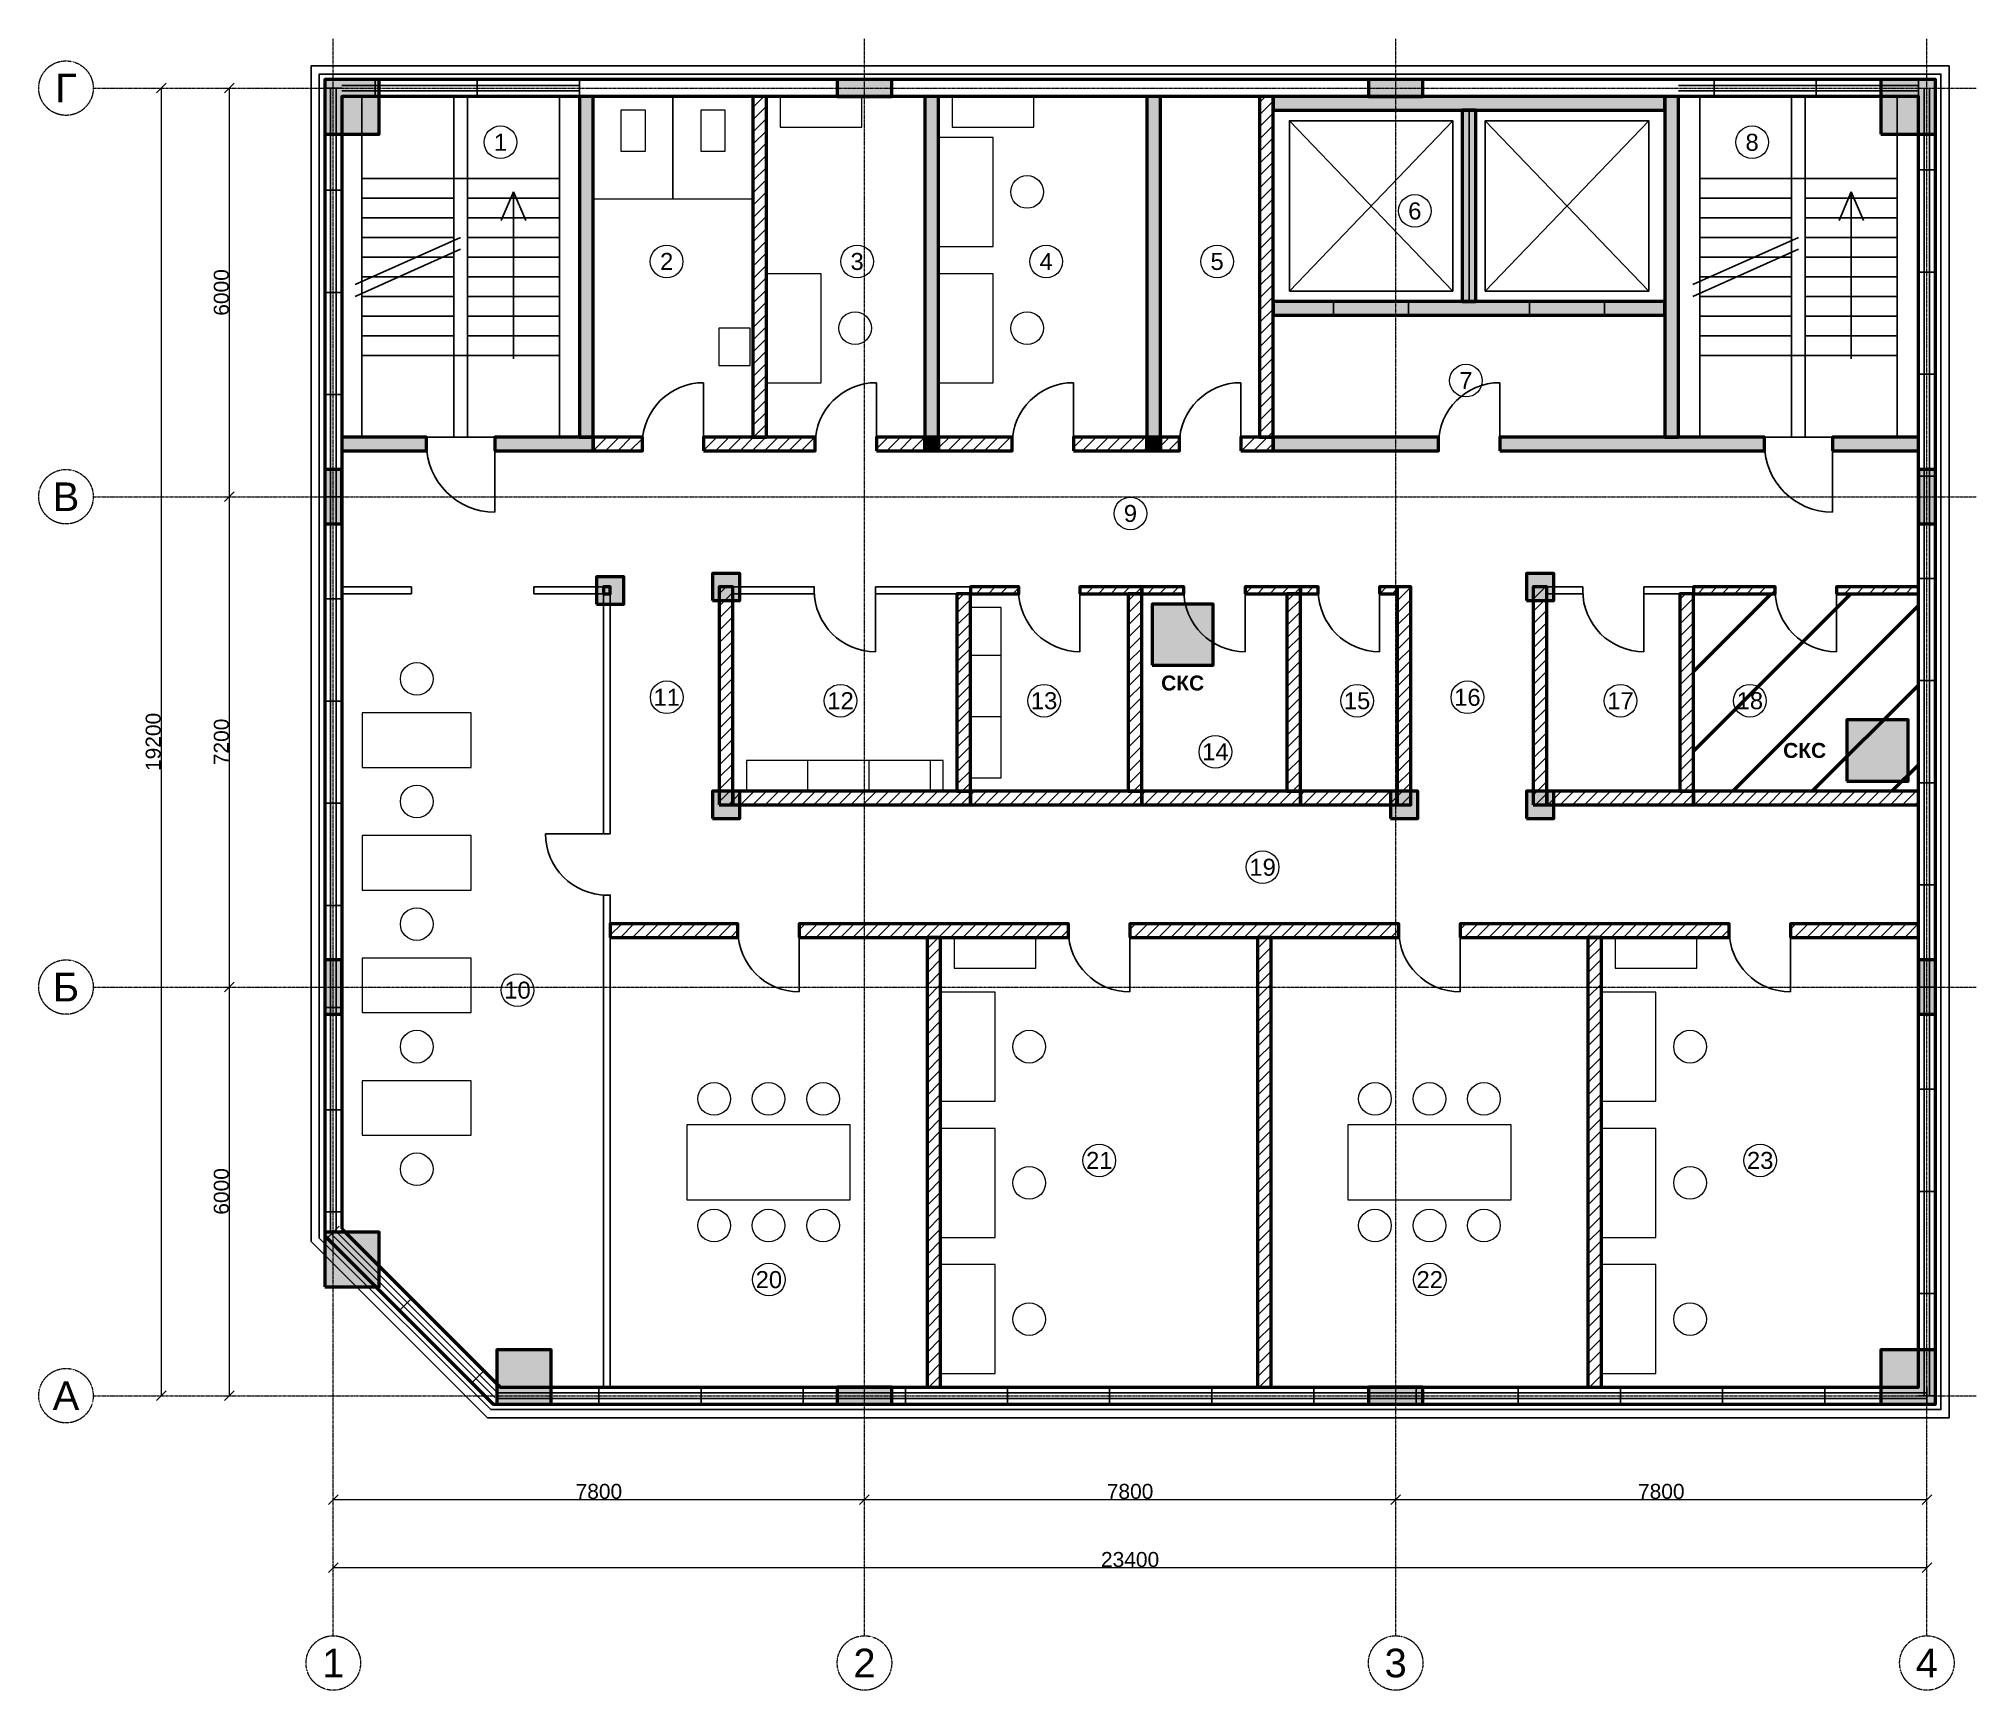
# Model space of a CAD drawing. Header units: millimetres. Extents: x -4325 to 24125, y -4325 to 19925.
import ezdxf
from ezdxf.enums import TextEntityAlignment as Align

# ---------------------------------------------------------------- set-up
doc = ezdxf.new("R2010")
doc.units = ezdxf.units.MM
doc.linetypes.add('CENTER2', pattern=[2.541, 1.587, -0.318, 0.318, -0.318])
for name, color, linetype, lineweight in [('A-ANNO-ROOM', 7, 'CONTINUOUS', 18), ('A-DIMS', 8, 'CONTINUOUS', 13), ('A-DOOR', 3, 'CONTINUOUS', 25), ('A-ELEV', 7, 'CONTINUOUS', 25), ('A-FACADE-PANEL', 8, 'CONTINUOUS', 25), ('A-FURN', 8, 'CONTINUOUS', 18), ('A-GLAZ-RIBBON', 5, 'CONTINUOUS', 25), ('A-GRID', 8, 'CENTER2', 13), ('A-HATCH', 9, 'CONTINUOUS', 9), ('A-OUTLINE', 7, 'CONTINUOUS', 50), ('A-SANI', 8, 'CONTINUOUS', 18), ('A-STAIR', 7, 'CONTINUOUS', 25), ('A-WALL-BLOCK', 9, 'CONTINUOUS', 50), ('A-WALL-GLASS', 4, 'CONTINUOUS', 25), ('A-WALL-RC', 7, 'CONTINUOUS', 50), ('E-SCS-RISER', 1, 'CONTINUOUS', 50), ('E-SERVER-ROOM', 1, 'CONTINUOUS', 50)]:
    doc.layers.add(name, color=color, linetype=linetype, lineweight=lineweight)
doc.styles.add('Arial-Bold', font='arialbd.ttf')
doc.styles.get("Standard").update_dxf_attribs({"font": 'arial.ttf'})

msp = doc.modelspace()

# ---------------------------------------------------------------- hatches: boundary and pattern name
at = {"layer": 'A-HATCH'}
h = msp.add_hatch(dxfattribs=at)
h.set_pattern_fill('ANSI31', scale=40)
h.paths.add_polyline_path([(6162, 14075), (6362, 14075), (6362, 19075), (6362, 19075), (6162, 19075), (6162, 19075)])
h = msp.add_hatch(dxfattribs=at)
h.set_pattern_fill('ANSI31', scale=40)
h.paths.add_polyline_path([(13601, 14075), (13801, 14075), (13801, 19075), (13801, 19075), (13601, 19075), (13601, 19075)])
h = msp.add_hatch(dxfattribs=at)
h.set_pattern_fill('ANSI31', scale=40)
h.paths.add_polyline_path([(3815, 13875), (4538, 13875), (4538, 14075), (3815, 14075)])
h = msp.add_hatch(dxfattribs=at)
h.set_pattern_fill('ANSI31', scale=40)
h.paths.add_polyline_path([(5438, 13875), (7075, 13875), (7075, 14075), (5438, 14075)])
h = msp.add_hatch(dxfattribs=at)
h.set_pattern_fill('ANSI31', scale=40)
h.paths.add_polyline_path([(7975, 13875), (8688, 13875), (8688, 14075), (7975, 14075)])
h = msp.add_hatch(dxfattribs=at)
h.set_pattern_fill('ANSI31', scale=40)
h.paths.add_polyline_path([(8888, 13875), (9968, 13875), (9968, 14075), (8888, 14075)])
h = msp.add_hatch(dxfattribs=at)
h.set_pattern_fill('ANSI31', scale=40)
h.paths.add_polyline_path([(10868, 13875), (11948, 13875), (11948, 14075), (10868, 14075)])
h = msp.add_hatch(dxfattribs=at)
h.set_pattern_fill('ANSI31', scale=40)
h.paths.add_polyline_path([(12148, 13875), (12424, 13875), (12424, 14075), (12148, 14075)])
h = msp.add_hatch(dxfattribs=at)
h.set_pattern_fill('ANSI31', scale=40)
h.paths.add_polyline_path([(13324, 13875), (13801, 13875), (13801, 14075), (13324, 14075)])
h = msp.add_hatch(dxfattribs=at)
h.set_pattern_fill('ANSI31', scale=40)
h.paths.add_polyline_path([(3966, 11775), (4066, 11775), (4066, 11875), (3966, 11875)])
h = msp.add_hatch(dxfattribs=at)
h.set_pattern_fill('ANSI31', scale=40)
h.paths.add_polyline_path([(5668, 8675), (5868, 8675), (5868, 11875), (5668, 11875)])
h = msp.add_hatch(dxfattribs=at)
h.set_pattern_fill('ANSI31', scale=40)
h.paths.add_polyline_path([(9157, 8875), (9357, 8875), (9357, 11775), (9157, 11775)])
h = msp.add_hatch(dxfattribs=at)
h.set_pattern_fill('ANSI31', scale=40)
h.paths.add_polyline_path([(9357, 11775), (10064, 11775), (10064, 11875), (9357, 11875)])
h = msp.add_hatch(dxfattribs=at)
h.set_pattern_fill('ANSI31', scale=40)
h.paths.add_polyline_path([(10964, 11775), (11872, 11775), (11872, 11875), (10964, 11875)])
h = msp.add_hatch(dxfattribs=at)
h.set_pattern_fill('ANSI31', scale=40)
h.paths.add_polyline_path([(11672, 8875), (11872, 8875), (11872, 11775), (11672, 11775)])
h = msp.add_hatch(dxfattribs=at)
h.set_pattern_fill('ANSI31', scale=40)
h.paths.add_polyline_path([(11872, 11775), (12488, 11775), (12488, 11875), (11872, 11875)])
h = msp.add_hatch(dxfattribs=at)
h.set_pattern_fill('ANSI31', scale=40)
h.paths.add_polyline_path([(13388, 11775), (14203, 11775), (14203, 11875), (13388, 11875)])
h = msp.add_hatch(dxfattribs=at)
h.set_pattern_fill('ANSI31', scale=40)
h.paths.add_polyline_path([(14003, 8875), (14203, 8875), (14203, 11775), (14003, 11775)])
h = msp.add_hatch(dxfattribs=at)
h.set_pattern_fill('ANSI31', scale=40)
h.paths.add_polyline_path([(14203, 11775), (14463, 11775), (14463, 11875), (14203, 11875)])
h = msp.add_hatch(dxfattribs=at)
h.set_pattern_fill('ANSI31', scale=40)
h.paths.add_polyline_path([(15363, 11775), (15623, 11775), (15623, 11875), (15363, 11875)])
h = msp.add_hatch(dxfattribs=at)
h.set_pattern_fill('ANSI31', scale=40)
h.paths.add_polyline_path([(15623, 8675), (15823, 8675), (15823, 11875), (15623, 11875)])
h = msp.add_hatch(dxfattribs=at)
h.set_pattern_fill('ANSI31', scale=40)
h.paths.add_polyline_path([(17621, 8675), (17821, 8675), (17821, 11875), (17621, 11875)])
h = msp.add_hatch(dxfattribs=at)
h.set_pattern_fill('ANSI31', scale=40)
h.paths.add_polyline_path([(19771, 8875), (19971, 8875), (19971, 11775), (19771, 11775)])
h = msp.add_hatch(dxfattribs=at)
h.set_pattern_fill('ANSI31', scale=40)
h.paths.add_polyline_path([(19971, 11775), (21173, 11775), (21173, 11875), (19971, 11875)])
h = msp.add_hatch(dxfattribs=at)
h.set_pattern_fill('ANSI31', scale=40)
h.paths.add_polyline_path([(22073, 11775), (23275, 11775), (23275, 11775), (23275, 11875), (23275, 11875), (22073, 11875)])
h = msp.add_hatch(dxfattribs=at)
h.set_pattern_fill('ANSI31', scale=40)
h.paths.add_polyline_path([(5868, 8675), (9357, 8675), (9357, 8875), (5868, 8875)])
h = msp.add_hatch(dxfattribs=at)
h.set_pattern_fill('ANSI31', scale=40)
h.paths.add_polyline_path([(9357, 8675), (11872, 8675), (11872, 8875), (9357, 8875)])
h = msp.add_hatch(dxfattribs=at)
h.set_pattern_fill('ANSI31', scale=40)
h.paths.add_polyline_path([(11872, 8675), (14203, 8675), (14203, 8875), (11872, 8875)])
h = msp.add_hatch(dxfattribs=at)
h.set_pattern_fill('ANSI31', scale=40)
h.paths.add_polyline_path([(14203, 8675), (15623, 8675), (15623, 8875), (14203, 8875)])
h = msp.add_hatch(dxfattribs=at)
h.set_pattern_fill('ANSI31', scale=40)
h.paths.add_polyline_path([(17821, 8675), (19971, 8675), (19971, 8875), (17821, 8875)])
h = msp.add_hatch(dxfattribs=at)
h.set_pattern_fill('ANSI31', scale=40)
h.paths.add_polyline_path([(19971, 8675), (23275, 8675), (23275, 8675), (23275, 8875), (23275, 8875), (19971, 8875)])
h = msp.add_hatch(dxfattribs=at)
h.set_pattern_fill('ANSI31', scale=40)
h.paths.add_polyline_path([(4066, 6730), (5942, 6730), (5942, 6930), (4066, 6930)])
h = msp.add_hatch(dxfattribs=at)
h.set_pattern_fill('ANSI31', scale=40)
h.paths.add_polyline_path([(6842, 6730), (10794, 6730), (10794, 6930), (6842, 6930)])
h = msp.add_hatch(dxfattribs=at)
h.set_pattern_fill('ANSI31', scale=40)
h.paths.add_polyline_path([(11694, 6730), (15646, 6730), (15646, 6930), (11694, 6930)])
h = msp.add_hatch(dxfattribs=at)
h.set_pattern_fill('ANSI31', scale=40)
h.paths.add_polyline_path([(16546, 6730), (20498, 6730), (20498, 6930), (16546, 6930)])
h = msp.add_hatch(dxfattribs=at)
h.set_pattern_fill('ANSI31', scale=40)
h.paths.add_polyline_path([(21398, 6730), (23275, 6730), (23275, 6730), (23275, 6930), (23275, 6930), (21398, 6930)])
h = msp.add_hatch(dxfattribs=at)
h.set_pattern_fill('ANSI31', scale=40)
h.paths.add_polyline_path([(8718, 125), (8918, 125), (8918, 125), (8918, 6730), (8718, 6730), (8718, 125)])
h = msp.add_hatch(dxfattribs=at)
h.set_pattern_fill('ANSI31', scale=40)
h.paths.add_polyline_path([(13570, 125), (13770, 125), (13770, 125), (13770, 6730), (13570, 6730), (13570, 125)])
h = msp.add_hatch(dxfattribs=at)
h.set_pattern_fill('ANSI31', scale=40)
h.paths.add_polyline_path([(18422, 125), (18622, 125), (18622, 125), (18622, 6730), (18422, 6730), (18422, 125)])
at = {"layer": 'A-WALL-RC'}
h = msp.add_hatch(color=7, dxfattribs=at)
h.dxf.hatch_style = 1
h.paths.add_polyline_path([(-125, 18525), (675, 18525), (675, 19325), (-125, 19325)])
h = msp.add_hatch(color=7, dxfattribs=at)
h.dxf.hatch_style = 1
h.paths.add_polyline_path([(3615, 14075), (3815, 14075), (3815, 19075), (3815, 19075), (3615, 19075), (3615, 19075)])
h = msp.add_hatch(color=7, dxfattribs=at)
h.dxf.hatch_style = 1
h.paths.add_polyline_path([(7400, 19075), (8200, 19075), (8200, 19325), (7400, 19325)])
h = msp.add_hatch(color=7, dxfattribs=at)
h.dxf.hatch_style = 1
h.paths.add_polyline_path([(8688, 14075), (8888, 14075), (8888, 19075), (8888, 19075), (8688, 19075), (8688, 19075)])
h = msp.add_hatch(color=7, dxfattribs=at)
h.dxf.hatch_style = 1
h.paths.add_polyline_path([(11948, 14075), (12148, 14075), (12148, 19075), (12148, 19075), (11948, 19075), (11948, 19075)])
h = msp.add_hatch(color=7, dxfattribs=at)
h.dxf.hatch_style = 1
h.paths.add_polyline_path([(13801, 18875), (19554, 18875), (19554, 19075), (19554, 19075), (13801, 19075), (13801, 19075)])
h = msp.add_hatch(color=7, dxfattribs=at)
h.dxf.hatch_style = 1
h.paths.add_polyline_path([(15200, 19075), (16000, 19075), (16000, 19325), (15200, 19325)])
h = msp.add_hatch(color=7, dxfattribs=at)
h.dxf.hatch_style = 1
h.paths.add_polyline_path([(19554, 14075), (19754, 14075), (19754, 19075), (19754, 19075), (19554, 19075), (19554, 19075)])
h = msp.add_hatch(color=7, dxfattribs=at)
h.dxf.hatch_style = 1
h.paths.add_polyline_path([(22725, 18525), (23525, 18525), (23525, 19325), (22725, 19325)])
h = msp.add_hatch(color=7, dxfattribs=at)
h.dxf.hatch_style = 1
h.paths.add_polyline_path([(16577, 16067), (16777, 16067), (16777, 18875), (16577, 18875)])
h = msp.add_hatch(color=7, dxfattribs=at)
h.dxf.hatch_style = 1
h.paths.add_polyline_path([(13801, 15867), (19554, 15867), (19554, 16067), (13801, 16067)])
h = msp.add_hatch(color=7, dxfattribs=at)
h.dxf.hatch_style = 1
h.paths.add_polyline_path([(125, 13875), (125, 13875), (1370, 13875), (1370, 14075), (125, 14075), (125, 14075)])
h = msp.add_hatch(color=7, dxfattribs=at)
h.dxf.hatch_style = 1
h.paths.add_polyline_path([(2370, 13875), (3815, 13875), (3815, 14075), (2370, 14075)])
h = msp.add_hatch(color=7, dxfattribs=at)
h.dxf.hatch_style = 1
h.paths.add_polyline_path([(8688, 13875), (8888, 13875), (8888, 14075), (8688, 14075)])
h = msp.add_hatch(color=7, dxfattribs=at)
h.dxf.hatch_style = 1
h.paths.add_polyline_path([(11948, 13875), (12148, 13875), (12148, 14075), (11948, 14075)])
h = msp.add_hatch(color=7, dxfattribs=at)
h.dxf.hatch_style = 1
h.paths.add_polyline_path([(13801, 13875), (16228, 13875), (16228, 14075), (13801, 14075)])
h = msp.add_hatch(color=7, dxfattribs=at)
h.dxf.hatch_style = 1
h.paths.add_polyline_path([(17128, 13875), (21014, 13875), (21014, 14075), (17128, 14075)])
h = msp.add_hatch(color=7, dxfattribs=at)
h.dxf.hatch_style = 1
h.paths.add_polyline_path([(22014, 13875), (23275, 13875), (23275, 13875), (23275, 14075), (23275, 14075), (22014, 14075)])
h = msp.add_hatch(color=7, dxfattribs=at)
h.dxf.hatch_style = 1
h.paths.add_polyline_path([(-125, 12800), (125, 12800), (125, 13600), (-125, 13600)])
h = msp.add_hatch(color=7, dxfattribs=at)
h.dxf.hatch_style = 1
h.paths.add_polyline_path([(23275, 12800), (23525, 12800), (23525, 13600), (23275, 13600)])
h = msp.add_hatch(color=7, dxfattribs=at)
h.dxf.hatch_style = 1
h.paths.add_polyline_path([(3866, 11625), (4266, 11625), (4266, 12025), (3866, 12025)])
h = msp.add_hatch(color=7, dxfattribs=at)
h.dxf.hatch_style = 1
h.paths.add_polyline_path([(5568, 11675), (5968, 11675), (5968, 12075), (5568, 12075)])
h = msp.add_hatch(color=7, dxfattribs=at)
h.dxf.hatch_style = 1
h.paths.add_polyline_path([(17521, 11675), (17921, 11675), (17921, 12075), (17521, 12075)])
h = msp.add_hatch(color=7, dxfattribs=at)
h.dxf.hatch_style = 1
h.paths.add_polyline_path([(5568, 8475), (5968, 8475), (5968, 8875), (5568, 8875)])
h = msp.add_hatch(color=7, dxfattribs=at)
h.dxf.hatch_style = 1
h.paths.add_polyline_path([(15523, 8475), (15923, 8475), (15923, 8875), (15523, 8875)])
h = msp.add_hatch(color=7, dxfattribs=at)
h.dxf.hatch_style = 1
h.paths.add_polyline_path([(17521, 8475), (17921, 8475), (17921, 8875), (17521, 8875)])
h = msp.add_hatch(color=7, dxfattribs=at)
h.dxf.hatch_style = 1
h.paths.add_polyline_path([(-125, 5600), (125, 5600), (125, 6400), (-125, 6400)])
h = msp.add_hatch(color=7, dxfattribs=at)
h.dxf.hatch_style = 1
h.paths.add_polyline_path([(23275, 5600), (23525, 5600), (23525, 6400), (23275, 6400)])
h = msp.add_hatch(color=7, dxfattribs=at)
h.dxf.hatch_style = 1
h.paths.add_polyline_path([(-125, 1600), (675, 1600), (675, 2400), (-125, 2400)])
h = msp.add_hatch(color=7, dxfattribs=at)
h.dxf.hatch_style = 1
h.paths.add_polyline_path([(2400, -125), (3200, -125), (3200, 675), (2400, 675)])
h = msp.add_hatch(color=7, dxfattribs=at)
h.dxf.hatch_style = 1
h.paths.add_polyline_path([(22725, -125), (23525, -125), (23525, 675), (22725, 675)])
h = msp.add_hatch(color=7, dxfattribs=at)
h.dxf.hatch_style = 1
h.paths.add_polyline_path([(7400, -125), (8200, -125), (8200, 125), (7400, 125)])
h = msp.add_hatch(color=7, dxfattribs=at)
h.dxf.hatch_style = 1
h.paths.add_polyline_path([(15200, -125), (16000, -125), (16000, 125), (15200, 125)])
at = {"layer": 'E-SCS-RISER'}
h = msp.add_hatch(color=7, dxfattribs=at)
h.dxf.hatch_style = 1
h.paths.add_polyline_path([(12022, 10725), (12922, 10725), (12922, 11625), (12022, 11625)])
h = msp.add_hatch(color=7, dxfattribs=at)
h.dxf.hatch_style = 1
h.paths.add_polyline_path([(22225, 9025), (23125, 9025), (23125, 9925), (22225, 9925)])
at = {"layer": 'E-SERVER-ROOM'}
h = msp.add_hatch(dxfattribs=at)
h.set_pattern_fill('ANSI31', scale=260)
h.paths.add_polyline_path([(19971, 8875), (23275, 8875), (23275, 11775), (19971, 11775)])

# ---------------------------------------------------------------- linework, layer by layer
at = {"layer": 'A-ANNO-ROOM'}
for centre in [(2455, 18405), (20834, 18405), (15881, 17397), (4895, 16655), (7692, 16655), (10468, 16655), (12978, 16655), (16631, 14905), (11705, 12955), (4896, 10255), (7448, 10205), (10437, 10205), (15033, 10205), (16653, 10255), (18901, 10205), (20801, 10205), (12952, 9455), (13646, 7760), (2705, 5955), (11248, 3455), (20952, 3455), (6396, 1705), (16100, 1705)]:
    msp.add_circle(centre, 240, dxfattribs=at)
at = {"layer": 'A-DIMS'}
for p, q in [((-2596, 19129), (-2454, 19271)), ((-2525, 0), (-2525, 19200)), ((-1596, 19129), (-1454, 19271)), ((-1525, 13200), (-1525, 19200)), ((-1596, 13129), (-1454, 13271)), ((-1596, 13129), (-1454, 13271)), ((-1525, 6000), (-1525, 13200)), ((-1596, 5929), (-1454, 6071)), ((-1596, 5929), (-1454, 6071)), ((-1525, 0), (-1525, 6000)), ((-2596, -71), (-2454, 71)), ((-1596, -71), (-1454, 71)), ((-71, -1596), (71, -1454)), ((0, -1525), (7800, -1525)), ((7729, -1596), (7871, -1454)), ((7729, -1596), (7871, -1454)), ((7800, -1525), (15600, -1525)), ((15529, -1596), (15671, -1454)), ((15529, -1596), (15671, -1454)), ((15600, -1525), (23400, -1525)), ((23329, -1596), (23471, -1454)), ((-71, -2596), (71, -2454)), ((0, -2525), (23400, -2525)), ((23329, -2596), (23471, -2454))]:
    msp.add_line(p, q, dxfattribs=at)
at = {"layer": 'A-DOOR'}
for p, q in [((14689, 15867), (14689, 16067)), ((15789, 15867), (15789, 16067)), ((17566, 15867), (17566, 16067)), ((18666, 15867), (18666, 16067)), ((5438, 13975), (5438, 14875)), ((7975, 13975), (7975, 14875)), ((10868, 13975), (10868, 14875)), ((13324, 13975), (13324, 14875)), ((17128, 13975), (17128, 14875)), ((1370, 13875), (1370, 14075)), ((2370, 13875), (2370, 14075)), ((2370, 13975), (2370, 12975)), ((4538, 13875), (4538, 14075)), ((5438, 13875), (5438, 14075)), ((7075, 13875), (7075, 14075)), ((7975, 13875), (7975, 14075)), ((9968, 13875), (9968, 14075)), ((10868, 13875), (10868, 14075)), ((12424, 13875), (12424, 14075)), ((13324, 13875), (13324, 14075)), ((16228, 13875), (16228, 14075)), ((17128, 13875), (17128, 14075)), ((21014, 13875), (21014, 14075)), ((22014, 13875), (22014, 14075)), ((22014, 13975), (22014, 12975)), ((1146, 11775), (1146, 11875)), ((2946, 11775), (2946, 11875)), ((7062, 11775), (7062, 11875)), ((7962, 11775), (7962, 11875)), ((7962, 11825), (7962, 10925)), ((10064, 11775), (10064, 11875)), ((10964, 11775), (10964, 11875)), ((10964, 11825), (10964, 10925)), ((12488, 11775), (12488, 11875)), ((13388, 11775), (13388, 11875)), ((13388, 11825), (13388, 10925)), ((14463, 11775), (14463, 11875)), ((15363, 11775), (15363, 11875)), ((15363, 11825), (15363, 10925)), ((18346, 11775), (18346, 11875)), ((19246, 11775), (19246, 11875)), ((19246, 11825), (19246, 10925)), ((21173, 11775), (21173, 11875)), ((22073, 11775), (22073, 11875)), ((22073, 11825), (22073, 10925)), ((4016, 8252), (3116, 8252)), ((3966, 8252), (4066, 8252)), ((3966, 7352), (4066, 7352)), ((5942, 6730), (5942, 6930)), ((6842, 6730), (6842, 6930)), ((6842, 6830), (6842, 5930)), ((10794, 6730), (10794, 6930)), ((11694, 6730), (11694, 6930)), ((11694, 6830), (11694, 5930)), ((15646, 6730), (15646, 6930)), ((16546, 6730), (16546, 6930)), ((16546, 6830), (16546, 5930)), ((20498, 6730), (20498, 6930)), ((21398, 6730), (21398, 6930)), ((21398, 6830), (21398, 5930))]:
    msp.add_line(p, q, dxfattribs=at)
for centre, radius, start, end in [((5438, 13975), 900, 90, 180), ((7975, 13975), 900, 90, 180), ((10868, 13975), 900, 90, 180), ((13324, 13975), 900, 90, 180), ((17128, 13975), 900, 90, 180), ((2370, 13975), 1000, 180, -90), ((22014, 13975), 1000, 180, -90), ((7962, 11825), 900, 180, -90), ((10964, 11825), 900, 180, -90), ((13388, 11825), 900, 180, -90), ((15363, 11825), 900, 180, -90), ((19246, 11825), 900, 180, -90), ((22073, 11825), 900, 180, -90), ((4016, 8252), 900, 180, -90), ((6842, 6830), 900, 180, -90), ((11694, 6830), 900, 180, -90), ((16546, 6830), 900, 180, -90), ((21398, 6830), 900, 180, -90)]:
    msp.add_arc(centre, radius, start, end, dxfattribs=at)
at = {"layer": 'A-ELEV'}
for p, q in [((16678, 16067), (16678, 18875)), ((14039, 16221), (16439, 18721)), ((14039, 18721), (16439, 16221)), ((16916, 16221), (19316, 18721)), ((16916, 18721), (19316, 16221))]:
    msp.add_line(p, q, dxfattribs=at)
for points in [[(14039, 16221), (16439, 16221), (16439, 18721), (14039, 18721)], [(16916, 16221), (19316, 16221), (19316, 18721), (16916, 18721)]]:
    msp.add_lwpolyline(points, close=True, dxfattribs=at)
at = {"layer": 'A-FACADE-PANEL'}
for points in [[(-325, 2265), (2265, -325), (23725, -325), (23725, 19525), (-325, 19525)], [(-205, 2315), (2315, -205), (23605, -205), (23605, 19405), (-205, 19405)]]:
    msp.add_lwpolyline(points, close=True, dxfattribs=at)
at = {"layer": 'A-FURN'}
for p, q in [((9357, 10875), (9807, 10875)), ((9357, 9975), (9807, 9975)), ((6968, 8875), (6968, 9325)), ((7868, 8875), (7868, 9325)), ((8768, 8875), (8768, 9325))]:
    msp.add_line(p, q, dxfattribs=at)
for points in [[(6562, 18625), (7762, 18625), (7762, 19075), (6562, 19075)], [(9088, 18625), (10288, 18625), (10288, 19075), (9088, 19075)], [(8888, 16875), (9688, 16875), (9688, 18475), (8888, 18475)], [(6362, 14875), (7162, 14875), (7162, 16475), (6362, 16475)], [(8888, 14875), (9688, 14875), (9688, 16475), (8888, 16475)], [(9357, 9075), (9807, 9075), (9807, 11575), (9357, 11575)], [(425, 9225), (2025, 9225), (2025, 10025), (425, 10025)], [(6068, 8875), (8957, 8875), (8957, 9325), (6068, 9325)], [(425, 7425), (2025, 7425), (2025, 8225), (425, 8225)], [(9118, 6280), (10318, 6280), (10318, 6730), (9118, 6730)], [(18822, 6280), (20022, 6280), (20022, 6730), (18822, 6730)], [(425, 5625), (2025, 5625), (2025, 6425), (425, 6425)], [(8918, 4325), (9718, 4325), (9718, 5925), (8918, 5925)], [(18622, 4325), (19422, 4325), (19422, 5925), (18622, 5925)], [(425, 3825), (2025, 3825), (2025, 4625), (425, 4625)], [(5192, 2878), (7592, 2878), (7592, 3978), (5192, 3978)], [(8918, 2325), (9718, 2325), (9718, 3925), (8918, 3925)], [(14896, 2878), (17296, 2878), (17296, 3978), (14896, 3978)], [(18622, 2325), (19422, 2325), (19422, 3925), (18622, 3925)], [(8918, 325), (9718, 325), (9718, 1925), (8918, 1925)], [(18622, 325), (19422, 325), (19422, 1925), (18622, 1925)]]:
    msp.add_lwpolyline(points, close=True, dxfattribs=at)
for centre in [(10188, 17675), (7662, 15675), (10188, 15675), (1225, 10525), (1225, 8725), (1225, 6925), (1225, 5125), (10218, 5125), (19922, 5125), (5592, 4358), (6392, 4358), (7192, 4358), (15296, 4358), (16096, 4358), (16896, 4358), (1225, 3325), (10218, 3125), (19922, 3125), (5592, 2498), (6392, 2498), (7192, 2498), (15296, 2498), (16096, 2498), (16896, 2498), (10218, 1125), (19922, 1125)]:
    msp.add_circle(centre, 240, dxfattribs=at)
at = {"layer": 'A-GLAZ-RIBBON'}
for p, q in [((125, 19200), (-125, 19200)), ((-40, 19200), (-40, 2400)), ((40, 19200), (40, 2400)), ((3615, 19240), (125, 19240)), ((3615, 19160), (125, 19160)), ((615, 19075), (615, 19325)), ((2115, 19075), (2115, 19325)), ((3615, 19075), (3615, 19325)), ((23275, 19240), (19754, 19240)), ((23275, 19160), (19754, 19160)), ((20275, 19075), (20275, 19325)), ((21775, 19075), (21775, 19325)), ((23275, 19075), (23275, 19325)), ((23360, 0), (23360, 19200)), ((23440, 0), (23440, 19200)), ((23275, 18000), (23525, 18000)), ((125, 17700), (-125, 17700)), ((23275, 16500), (23525, 16500)), ((125, 16200), (-125, 16200)), ((23275, 15000), (23525, 15000)), ((125, 14700), (-125, 14700)), ((23275, 13500), (23525, 13500)), ((125, 13200), (-125, 13200)), ((23275, 12000), (23525, 12000)), ((125, 11700), (-125, 11700)), ((23275, 10500), (23525, 10500)), ((125, 10200), (-125, 10200)), ((23275, 9000), (23525, 9000)), ((125, 8700), (-125, 8700)), ((23275, 7500), (23525, 7500)), ((125, 7200), (-125, 7200)), ((23275, 6000), (23525, 6000)), ((125, 5700), (-125, 5700)), ((23275, 4500), (23525, 4500)), ((125, 4200), (-125, 4200)), ((23275, 3000), (23525, 3000)), ((125, 2700), (-125, 2700)), ((88, 2488), (-88, 2312)), ((-28, 2372), (2372, -28)), ((28, 2428), (2428, 28)), ((1149, 1428), (972, 1251)), ((23275, 1500), (23525, 1500)), ((2210, 367), (2033, 190)), ((2400, 125), (2400, -125)), ((2400, 40), (23400, 40)), ((3900, 125), (3900, -125)), ((5400, 125), (5400, -125)), ((6900, 125), (6900, -125)), ((8400, 125), (8400, -125)), ((9900, 125), (9900, -125)), ((11400, 125), (11400, -125)), ((12900, 125), (12900, -125)), ((14400, 125), (14400, -125)), ((15900, 125), (15900, -125)), ((17400, 125), (17400, -125)), ((18900, 125), (18900, -125)), ((20400, 125), (20400, -125)), ((21900, 125), (21900, -125)), ((23275, 0), (23525, 0)), ((23400, 125), (23400, -125)), ((2400, -40), (23400, -40))]:
    msp.add_line(p, q, dxfattribs=at)
at = {"layer": 'A-GRID'}
for p, q in [((0, -3525), (0, 19925)), ((7800, -3525), (7800, 19925)), ((15600, -3525), (15600, 19925)), ((23400, -3525), (23400, 19925)), ((-3525, 19200), (24125, 19200)), ((-3525, 13200), (24125, 13200)), ((-3525, 6000), (24125, 6000)), ((-3525, 0), (24125, 0))]:
    msp.add_line(p, q, dxfattribs=at)
for centre in [(-3925, 19200), (-3925, 13200), (-3925, 6000), (-3925, 0), (0, -3925), (7800, -3925), (15600, -3925), (23400, -3925)]:
    msp.add_circle(centre, 400, dxfattribs=at)
at = {"layer": 'A-OUTLINE'}
for points in [[(-125, 2348), (2348, -125), (23525, -125), (23525, 19325), (-125, 19325)], [(125, 2452), (2452, 125), (23275, 125), (23275, 19075), (125, 19075)]]:
    msp.add_lwpolyline(points, close=True, dxfattribs=at)
at = {"layer": 'A-SANI'}
for points in [[(3815, 17575), (4988, 17575), (4988, 19075), (3815, 19075)], [(4988, 17575), (6162, 17575), (6162, 19075), (4988, 19075)], [(4222, 18275), (4582, 18275), (4582, 18875), (4222, 18875)], [(5395, 18275), (5755, 18275), (5755, 18875), (5395, 18875)], [(5662, 15125), (6122, 15125), (6122, 15675), (5662, 15675)]]:
    msp.add_lwpolyline(points, close=True, dxfattribs=at)
at = {"layer": 'A-STAIR'}
for p, q in [((420, 17875), (1770, 17875)), ((420, 17875), (3320, 17875)), ((1970, 17875), (3320, 17875)), ((2645, 17675), (2465, 17255)), ((2645, 15225), (2645, 17675)), ((2645, 17675), (2825, 17255)), ((20064, 17875), (21414, 17875)), ((20064, 17875), (22964, 17875)), ((21614, 17875), (22964, 17875)), ((22290, 17675), (22110, 17255)), ((22290, 15225), (22290, 17675)), ((22290, 17675), (22470, 17255)), ((420, 17586), (1770, 17586)), ((1970, 17586), (3320, 17586)), ((20064, 17586), (21414, 17586)), ((21614, 17586), (22964, 17586)), ((420, 17297), (1770, 17297)), ((1970, 17297), (3320, 17297)), ((20064, 17297), (21414, 17297)), ((21614, 17297), (22964, 17297)), ((320, 16315), (1870, 17008)), ((320, 16142), (1870, 16835)), ((420, 17008), (1770, 17008)), ((1970, 17008), (3320, 17008)), ((19964, 16315), (21514, 17008)), ((19964, 16142), (21514, 16835)), ((20064, 17008), (21414, 17008)), ((21614, 17008), (22964, 17008)), ((420, 16719), (1770, 16719)), ((1970, 16719), (3320, 16719)), ((20064, 16719), (21414, 16719)), ((21614, 16719), (22964, 16719)), ((420, 16431), (1770, 16431)), ((1970, 16431), (3320, 16431)), ((20064, 16431), (21414, 16431)), ((21614, 16431), (22964, 16431)), ((420, 16142), (1770, 16142)), ((1970, 16142), (3320, 16142)), ((20064, 16142), (21414, 16142)), ((21614, 16142), (22964, 16142)), ((420, 15853), (1770, 15853)), ((1970, 15853), (3320, 15853)), ((20064, 15853), (21414, 15853)), ((21614, 15853), (22964, 15853)), ((420, 15564), (1770, 15564)), ((1970, 15564), (3320, 15564)), ((20064, 15564), (21414, 15564)), ((21614, 15564), (22964, 15564)), ((420, 15275), (3320, 15275)), ((20064, 15275), (22964, 15275))]:
    msp.add_line(p, q, dxfattribs=at)
for points in [[(420, 14075), (1770, 14075), (1770, 19075), (420, 19075)], [(1770, 14075), (1970, 14075), (1970, 19075), (1770, 19075)], [(1970, 14075), (3320, 14075), (3320, 19075), (1970, 19075)], [(20064, 14075), (21414, 14075), (21414, 19075), (20064, 19075)], [(21414, 14075), (21614, 14075), (21614, 19075), (21414, 19075)], [(21614, 14075), (22964, 14075), (22964, 19075), (21614, 19075)]]:
    msp.add_lwpolyline(points, close=True, dxfattribs=at)
at = {"layer": 'A-WALL-BLOCK'}
for points in [[(6162, 14075), (6362, 14075), (6362, 19075), (6362, 19075), (6162, 19075), (6162, 19075)], [(13601, 14075), (13801, 14075), (13801, 19075), (13801, 19075), (13601, 19075), (13601, 19075)], [(3815, 13875), (4538, 13875), (4538, 14075), (3815, 14075)], [(5438, 13875), (7075, 13875), (7075, 14075), (5438, 14075)], [(7975, 13875), (8688, 13875), (8688, 14075), (7975, 14075)], [(8888, 13875), (9968, 13875), (9968, 14075), (8888, 14075)], [(10868, 13875), (11948, 13875), (11948, 14075), (10868, 14075)], [(12148, 13875), (12424, 13875), (12424, 14075), (12148, 14075)], [(13324, 13875), (13801, 13875), (13801, 14075), (13324, 14075)], [(3966, 11775), (4066, 11775), (4066, 11875), (3966, 11875)], [(5668, 8675), (5868, 8675), (5868, 11875), (5668, 11875)], [(9157, 8875), (9357, 8875), (9357, 11775), (9157, 11775)], [(9357, 11775), (10064, 11775), (10064, 11875), (9357, 11875)], [(10964, 11775), (11872, 11775), (11872, 11875), (10964, 11875)], [(11672, 8875), (11872, 8875), (11872, 11775), (11672, 11775)], [(11872, 11775), (12488, 11775), (12488, 11875), (11872, 11875)], [(13388, 11775), (14203, 11775), (14203, 11875), (13388, 11875)], [(14003, 8875), (14203, 8875), (14203, 11775), (14003, 11775)], [(14203, 11775), (14463, 11775), (14463, 11875), (14203, 11875)], [(15363, 11775), (15623, 11775), (15623, 11875), (15363, 11875)], [(15623, 8675), (15823, 8675), (15823, 11875), (15623, 11875)], [(17621, 8675), (17821, 8675), (17821, 11875), (17621, 11875)], [(19771, 8875), (19971, 8875), (19971, 11775), (19771, 11775)], [(19971, 11775), (21173, 11775), (21173, 11875), (19971, 11875)], [(22073, 11775), (23275, 11775), (23275, 11775), (23275, 11875), (23275, 11875), (22073, 11875)], [(5868, 8675), (9357, 8675), (9357, 8875), (5868, 8875)], [(9357, 8675), (11872, 8675), (11872, 8875), (9357, 8875)], [(11872, 8675), (14203, 8675), (14203, 8875), (11872, 8875)], [(14203, 8675), (15623, 8675), (15623, 8875), (14203, 8875)], [(17821, 8675), (19971, 8675), (19971, 8875), (17821, 8875)], [(19971, 8675), (23275, 8675), (23275, 8675), (23275, 8875), (23275, 8875), (19971, 8875)], [(4066, 6730), (5942, 6730), (5942, 6930), (4066, 6930)], [(6842, 6730), (10794, 6730), (10794, 6930), (6842, 6930)], [(11694, 6730), (15646, 6730), (15646, 6930), (11694, 6930)], [(16546, 6730), (20498, 6730), (20498, 6930), (16546, 6930)], [(21398, 6730), (23275, 6730), (23275, 6730), (23275, 6930), (23275, 6930), (21398, 6930)], [(8718, 125), (8918, 125), (8918, 125), (8918, 6730), (8718, 6730), (8718, 125)], [(13570, 125), (13770, 125), (13770, 125), (13770, 6730), (13570, 6730), (13570, 125)], [(18422, 125), (18622, 125), (18622, 125), (18622, 6730), (18422, 6730), (18422, 125)]]:
    msp.add_lwpolyline(points, close=True, dxfattribs=at)
at = {"layer": 'A-WALL-GLASS'}
for points in [[(125, 11775), (125, 11775), (1146, 11775), (1146, 11875), (125, 11875), (125, 11875)], [(2946, 11775), (3966, 11775), (3966, 11875), (2946, 11875)], [(3966, 8252), (4066, 8252), (4066, 11775), (3966, 11775)], [(5868, 11775), (7062, 11775), (7062, 11875), (5868, 11875)], [(7962, 11775), (9357, 11775), (9357, 11875), (7962, 11875)], [(17821, 11775), (18346, 11775), (18346, 11875), (17821, 11875)], [(19246, 11775), (19971, 11775), (19971, 11875), (19246, 11875)], [(3966, 125), (4066, 125), (4066, 125), (4066, 7352), (3966, 7352), (3966, 125)]]:
    msp.add_lwpolyline(points, close=True, dxfattribs=at)
at = {"layer": 'A-WALL-RC'}
for points in [[(-125, 18525), (675, 18525), (675, 19325), (-125, 19325)], [(3615, 14075), (3815, 14075), (3815, 19075), (3815, 19075), (3615, 19075), (3615, 19075)], [(7400, 19075), (8200, 19075), (8200, 19325), (7400, 19325)], [(8688, 14075), (8888, 14075), (8888, 19075), (8888, 19075), (8688, 19075), (8688, 19075)], [(11948, 14075), (12148, 14075), (12148, 19075), (12148, 19075), (11948, 19075), (11948, 19075)], [(13801, 18875), (19554, 18875), (19554, 19075), (19554, 19075), (13801, 19075), (13801, 19075)], [(15200, 19075), (16000, 19075), (16000, 19325), (15200, 19325)], [(19554, 14075), (19754, 14075), (19754, 19075), (19754, 19075), (19554, 19075), (19554, 19075)], [(22725, 18525), (23525, 18525), (23525, 19325), (22725, 19325)], [(16577, 16067), (16777, 16067), (16777, 18875), (16577, 18875)], [(13801, 15867), (19554, 15867), (19554, 16067), (13801, 16067)], [(125, 13875), (125, 13875), (1370, 13875), (1370, 14075), (125, 14075), (125, 14075)], [(2370, 13875), (3815, 13875), (3815, 14075), (2370, 14075)], [(8688, 13875), (8888, 13875), (8888, 14075), (8688, 14075)], [(11948, 13875), (12148, 13875), (12148, 14075), (11948, 14075)], [(13801, 13875), (16228, 13875), (16228, 14075), (13801, 14075)], [(17128, 13875), (21014, 13875), (21014, 14075), (17128, 14075)], [(22014, 13875), (23275, 13875), (23275, 13875), (23275, 14075), (23275, 14075), (22014, 14075)], [(-125, 12800), (125, 12800), (125, 13600), (-125, 13600)], [(23275, 12800), (23525, 12800), (23525, 13600), (23275, 13600)], [(3866, 11625), (4266, 11625), (4266, 12025), (3866, 12025)], [(5568, 11675), (5968, 11675), (5968, 12075), (5568, 12075)], [(17521, 11675), (17921, 11675), (17921, 12075), (17521, 12075)], [(5568, 8475), (5968, 8475), (5968, 8875), (5568, 8875)], [(15523, 8475), (15923, 8475), (15923, 8875), (15523, 8875)], [(17521, 8475), (17921, 8475), (17921, 8875), (17521, 8875)], [(-125, 5600), (125, 5600), (125, 6400), (-125, 6400)], [(23275, 5600), (23525, 5600), (23525, 6400), (23275, 6400)], [(-125, 1600), (675, 1600), (675, 2400), (-125, 2400)], [(2400, -125), (3200, -125), (3200, 675), (2400, 675)], [(22725, -125), (23525, -125), (23525, 675), (22725, 675)], [(7400, -125), (8200, -125), (8200, 125), (7400, 125)], [(15200, -125), (16000, -125), (16000, 125), (15200, 125)]]:
    msp.add_lwpolyline(points, close=True, dxfattribs=at)
at = {"layer": 'E-SCS-RISER'}
for points in [[(12022, 10725), (12922, 10725), (12922, 11625), (12022, 11625)], [(22225, 9025), (23125, 9025), (23125, 9925), (22225, 9925)]]:
    msp.add_lwpolyline(points, close=True, dxfattribs=at)

# ---------------------------------------------------------------- texts
at = {"layer": 'A-ANNO-ROOM'}
for s, p in [('1', (2455, 18405)), ('8', (20834, 18405)), ('6', (15881, 17397)), ('2', (4895, 16655)), ('3', (7692, 16655)), ('4', (10468, 16655)), ('5', (12978, 16655)), ('7', (16631, 14905)), ('9', (11705, 12955)), ('11', (4896, 10255)), ('12', (7448, 10205)), ('13', (10437, 10205)), ('15', (15033, 10205)), ('16', (16653, 10255)), ('17', (18901, 10205)), ('18', (20801, 10205)), ('14', (12952, 9455)), ('19', (13646, 7760)), ('10', (2705, 5955)), ('21', (11248, 3455)), ('23', (20952, 3455)), ('20', (6396, 1705)), ('22', (16100, 1705))]:
    msp.add_text(s, height=250, dxfattribs=at).set_placement(p, align=Align.MIDDLE_CENTER)
at = {"layer": 'A-DIMS'}
for s, p in [('6000', (-1645, 16200)), ('19200', (-2645, 9600)), ('7200', (-1645, 9600)), ('6000', (-1645, 3000))]:
    msp.add_text(s, height=220, rotation=90, dxfattribs=at).set_placement(p, align=Align.MIDDLE_CENTER)
for s, p in [('7800', (3900, -1405)), ('7800', (11700, -1405)), ('7800', (19500, -1405)), ('23400', (11700, -2405))]:
    msp.add_text(s, height=220, dxfattribs=at).set_placement(p, align=Align.MIDDLE_CENTER)
at = {"layer": 'A-GRID'}
for s, p in [('Г', (-3925, 19200)), ('В', (-3925, 13200)), ('Б', (-3925, 6000)), ('А', (-3925, 0)), ('1', (0, -3925)), ('2', (7800, -3925)), ('3', (15600, -3925)), ('4', (23400, -3925))]:
    msp.add_text(s, height=420, dxfattribs=at).set_placement(p, align=Align.MIDDLE_CENTER)
at = {"layer": 'E-SCS-RISER', "style": 'Arial-Bold'}
for p in [(12472, 10465), (21605, 9475)]:
    msp.add_text('СКС', height=220, dxfattribs=at).set_placement(p, align=Align.MIDDLE_CENTER)

doc.saveas('drawing.dxf')
